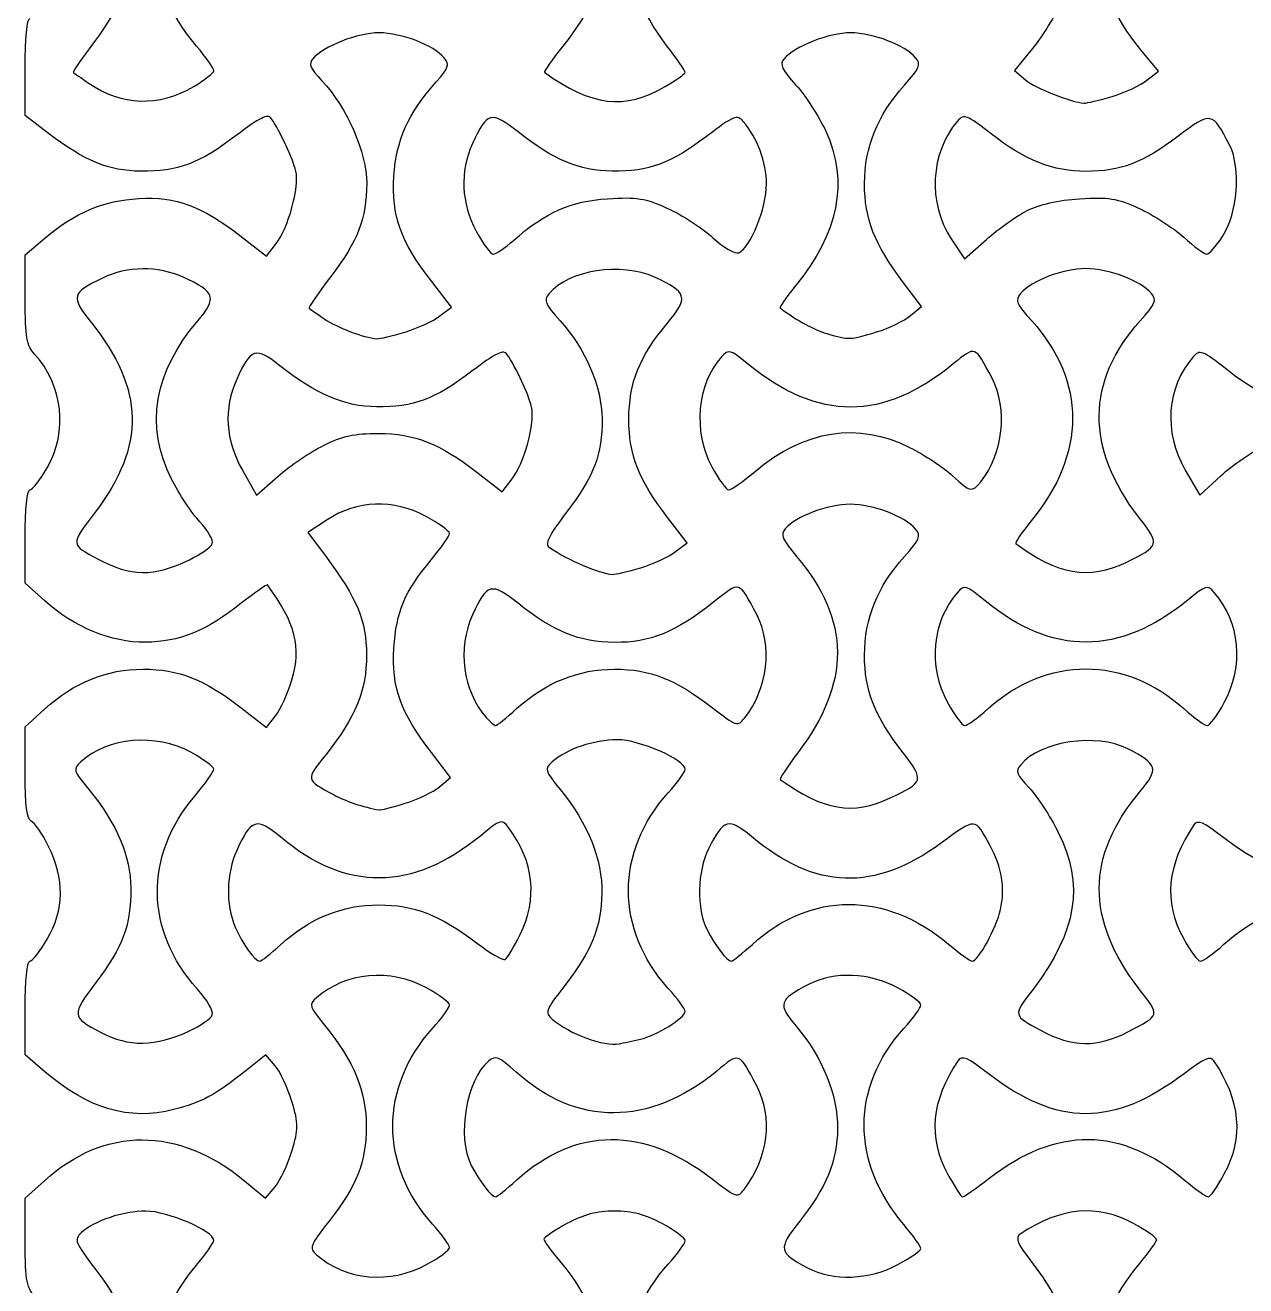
# Model space of a CAD drawing. Extents: x 0 to 132, y -1 to 264.
# Drawn here: x -0.2 to 68.3, y 129.2 to 199.9 of the extents above; entities that cross this region are included whole.
import ezdxf

# ---------------------------------------------------------------- set-up
doc = ezdxf.new("R2010")
doc.units = 0
doc.layers.get('0').update_dxf_attribs({"linetype": 'CONTINUOUS'})

msp = doc.modelspace()

# ---------------------------------------------------------------- linework, layer by layer
at = {"color": 7}
for points in [[(56.202903, 198.509713), (55.276787, 197.379511), (55.894441, 196.858427)], [(62.716272, 196.836959), (63.364203, 197.340164), (62.374801, 198.547601)], [(1.065953, 193.856967), (-0.241043, 194.853695), (-0.241043, 197.577453)], [(-0.241043, 184.52682), (-0.241043, 187.030807), (0.863441, 187.976206)], [(11.875804, 188.069963), (13.30421, 186.967955), (13.808448, 187.615311)], [(51.727627, 187.937293), (52.474291, 186.818162), (53.699442, 187.898297)], [(23.028198, 183.607358), (23.675554, 184.11013), (22.573546, 185.538536)], [(49.450929, 183.625651), (50.06268, 184.140792), (49.002439, 185.545071)], [(11.94439, 174.955533), (12.747765, 173.554644), (13.950169, 174.613043)], [(25.11185, 174.835505), (26.533388, 173.738797), (27.037625, 174.386153)], [(64.865065, 174.948519), (65.672446, 173.540613), (66.861621, 174.636755)], [(16.712401, 172.167799), (15.626315, 171.449063), (16.658691, 170.066285)], [(36.257365, 170.378191), (36.904721, 170.880963), (35.808012, 172.302501)], [(0.851683, 167.625572), (-0.241043, 168.612783), (-0.241043, 171.227829)], [(-0.241043, 157.965397), (-0.241043, 160.552135), (0.846511, 161.534673)], [(11.882673, 161.606331), (13.30421, 160.509622), (13.808448, 161.156978)], [(23.00723, 157.179163), (23.633615, 157.706155), (22.552578, 159.107381)], [(0.883436, 141.164352), (-0.241043, 142.134111), (-0.241043, 144.759325)], [(13.785419, 141.519902), (13.263996, 142.137556), (12.133874, 141.239232)], [(-0.241043, 131.624686), (-0.241043, 134.09381), (0.851683, 135.081021)], [(12.069342, 135.061309), (13.250214, 134.093675), (13.778526, 134.719838)]]:
    msp.add_lwpolyline(points, dxfattribs=at)
for points in [[(9.217821, 196.489582)], [(35.676155, 196.489582)], [(60.76355, 195.936235)], [(55.982926, 189.522277)], [(27.164046, 187.848486)], [(21.07605, 182.707068)], [(47.534383, 182.710029)], [(16.503555, 176.344662)], [(40.721915, 174.885501)], [(8.974561, 169.925167)], [(34.305216, 169.477902)], [(61.539168, 169.772534)], [(27.338933, 161.565468)], [(53.797266, 161.565468)], [(48.310009, 156.552829)], [(21.07605, 156.251696)], [(14.109766, 148.336302)], [(40.568099, 148.336299)], [(67.031605, 148.340977)], [(8.974561, 143.477951)], [(34.287092, 143.011602)], [(61.671467, 143.437856)], [(53.855411, 135.205335)], [(27.344105, 135.111807)], [(22.27889, 130.360976)], [(48.737221, 130.360976)]]:
    msp.add_lwpolyline(points, close=True, dxfattribs=at)
for points in [[(29.394049, 210.409142), (32.961466, 205.828424), (33.105537, 202.743766), (29.938192, 198.75867)], [(35.756831, 198.79601), (32.814567, 202.693013), (32.862295, 206.235316), (35.904964, 209.789988)], [(62.374801, 198.547601), (59.303407, 202.295831), (59.256864, 206.100873), (62.239144, 209.637731)], [(5.844384, 204.137675), (5.844384, 202.83837), (4.951074, 200.726871), (3.704736, 199.080228)], [(9.375735, 198.754831), (7.748947, 200.689533), (7.092812, 202.428427), (7.212166, 204.488746)], [(57.845817, 201.067024), (57.451577, 200.282114), (56.712268, 199.131325), (56.202903, 198.509713)], [(-0.241043, 197.577453), (-0.241043, 199.136987), (-0.13272, 200.301209), (0.012388, 200.301209)], [(3.704736, 199.080228), (2.975515, 198.116793), (2.414476, 197.303983), (2.457984, 197.273982)], [(19.620106, 199.501657), (18.43492, 199.507531), (16.470699, 198.741657), (15.896495, 198.04978)], [(23.27071, 198.097111), (22.687756, 198.801575), (20.884422, 199.495394), (19.620106, 199.501657)], [(46.078439, 199.501657), (44.886213, 199.507557), (42.928162, 198.740607), (42.346668, 198.03995)], [(49.730697, 198.095119), (49.146246, 198.801381), (47.344169, 199.495386), (46.078439, 199.501657)], [(10.342301, 197.37692), (10.342301, 197.502539), (9.907347, 198.122598), (9.375735, 198.754831)], [(29.938192, 198.75867), (29.321715, 197.98303), (28.857398, 197.319395), (28.906375, 197.283925)], [(36.800634, 197.281014), (36.800634, 197.353883), (36.330922, 198.035632), (35.756831, 198.79601)], [(15.896495, 198.04978), (15.650271, 197.7531), (15.755705, 197.498991), (16.412459, 196.806248)], [(22.825006, 196.742778), (23.525223, 197.540282), (23.583916, 197.718624), (23.27071, 198.097111)], [(42.346668, 198.03995), (42.088954, 197.729422), (42.215403, 197.450967), (43.017099, 196.563586)], [(49.109675, 196.568758), (49.969367, 197.520332), (50.047477, 197.712317), (49.730697, 198.095119)], [(2.457984, 197.273982), (2.501495, 197.243983), (2.898629, 196.970327), (3.340507, 196.665861)], [(9.217821, 196.489582), (9.836285, 196.852), (10.342301, 197.251301), (10.342301, 197.37692)], [(16.412459, 196.806248), (17.806792, 195.335509), (18.933872, 192.753948), (18.923246, 191.055321)], [(20.455271, 191.453958), (20.586872, 193.504542), (21.217443, 194.911864), (22.825006, 196.742778)], [(28.906375, 197.283925), (31.537169, 195.378731), (33.406247, 195.159418), (35.676155, 196.489582)], [(35.676155, 196.489582), (36.294618, 196.852), (36.800634, 197.208145), (36.800634, 197.281014)], [(55.894441, 196.858427), (56.445732, 196.393329), (58.432158, 195.605638), (59.17605, 195.557145)], [(60.76355, 195.936235), (61.481184, 196.154871), (62.35991, 196.560197), (62.716272, 196.836959)], [(3.340507, 196.665861), (5.17379, 195.402679), (7.256439, 195.340213), (9.217821, 196.489582)], [(43.017099, 196.563586), (43.560526, 195.962077), (44.311073, 194.801712), (44.684976, 193.984999)], [(46.863196, 191.0408), (46.859386, 193.078314), (47.59774, 194.895227), (49.109675, 196.568758)], [(59.17605, 195.557145), (59.331537, 195.547012), (60.045912, 195.717599), (60.76355, 195.936235)], [(13.566415, 194.697646), (13.385125, 194.966257), (12.928597, 194.743014), (11.595031, 193.733642)], [(14.946357, 191.743044), (14.775373, 192.453392), (14.088451, 193.924166), (13.566415, 194.697646)], [(27.417268, 193.938522), (25.919755, 195.125906), (25.664017, 195.061073), (24.858263, 193.289759)], [(40.05738, 194.521815), (39.706021, 194.923272), (39.5327, 194.853346), (37.995841, 193.690102)], [(53.965658, 193.829924), (52.579291, 194.912935), (52.450331, 194.961343), (52.079334, 194.53796)], [(67.356291, 193.182243), (66.388157, 195.091666), (66.321345, 195.103358), (64.454175, 193.690102)], [(32.699592, 191.737962), (30.861743, 191.755212), (29.406003, 192.361648), (27.417268, 193.938522)], [(41.359608, 191.009212), (41.359608, 192.23342), (40.844756, 193.622171), (40.05738, 194.521815)], [(44.684976, 193.984999), (45.985665, 191.143914), (45.417423, 188.262742), (42.966481, 185.27169)], [(52.079334, 194.53796), (50.554213, 192.797486), (50.401178, 189.925426), (51.727627, 187.937293)], [(6.241248, 191.735371), (4.443447, 191.749315), (3.116257, 192.293386), (1.065953, 193.856967)], [(11.595031, 193.733642), (9.507696, 192.153744), (8.343133, 191.719076), (6.241248, 191.735371)], [(24.858263, 193.289759), (24.146113, 191.724211), (24.223297, 189.917956), (25.068726, 188.364627)], [(37.995841, 193.690102), (35.96417, 192.152336), (34.786837, 191.718385), (32.699592, 191.737962)], [(59.290217, 191.723298), (57.458679, 191.715546), (55.865287, 192.345953), (53.965658, 193.829924)], [(64.454175, 193.690102), (62.473417, 192.19087), (61.267774, 191.731678), (59.290217, 191.723298)], [(66.949844, 188.067513), (67.811698, 189.382442), (68.011035, 191.890909), (67.356291, 193.182243)], [(13.808448, 187.615311), (14.528348, 188.539543), (15.163165, 190.842321), (14.946357, 191.743044)], [(18.923246, 191.055321), (18.910705, 189.049708), (18.453296, 187.858458), (16.915739, 185.827067)], [(22.573546, 185.538536), (20.798465, 187.839371), (20.310716, 189.201446), (20.455271, 191.453958)], [(39.807491, 187.153973), (40.447619, 187.399612), (41.359608, 189.664867), (41.359608, 191.009212)], [(49.002439, 185.545071), (47.405846, 187.659743), (46.866942, 189.044191), (46.863196, 191.0408)], [(0.863441, 187.976206), (2.537084, 189.408782), (4.142012, 190.085575), (6.140069, 190.201346)], [(6.140069, 190.201346), (8.214736, 190.321557), (9.647351, 189.789202), (11.875804, 188.069963)], [(27.164046, 187.848486), (28.964882, 189.429641), (30.377802, 190.057267), (32.433477, 190.189191)], [(32.433477, 190.189191), (34.089922, 190.295496), (34.563952, 190.219658), (35.810698, 189.648878)], [(35.810698, 189.648878), (36.608372, 189.283689), (37.751874, 188.541438), (38.351815, 187.999428)], [(55.982926, 189.522277), (56.641529, 189.860714), (57.754626, 190.112716), (58.929987, 190.189488)], [(58.929987, 190.189488), (60.546327, 190.295062), (61.027879, 190.217094), (62.269031, 189.648878)], [(62.269031, 189.648878), (63.066705, 189.283689), (64.19574, 188.554508), (64.777996, 188.028474)], [(53.699442, 187.898297), (54.373275, 188.492373), (55.400842, 189.223163), (55.982926, 189.522277)], [(25.068726, 188.364627), (25.455655, 187.65371), (25.886421, 187.07205), (26.025983, 187.07205)], [(26.025983, 187.07205), (26.165545, 187.07205), (26.677673, 187.421446), (27.164046, 187.848486)], [(38.351815, 187.999428), (38.951755, 187.457419), (39.606807, 187.076964), (39.807491, 187.153973)], [(64.777996, 188.028474), (65.360254, 187.502443), (65.941276, 187.073524), (66.06916, 187.075326)], [(66.06916, 187.075326), (66.197043, 187.077178), (66.593352, 187.523612), (66.949844, 188.067513)], [(8.622509, 185.785255), (7.219603, 186.423422), (5.478248, 186.404427), (4.097245, 185.735897)], [(35.080842, 185.785255), (33.203438, 186.639266), (30.250096, 186.180539), (29.162237, 184.865952)], [(59.290217, 186.26668), (58.012587, 186.26668), (56.210473, 185.5788), (55.620571, 184.865952)], [(62.959864, 184.865952), (62.369962, 185.5788), (60.567848, 186.26668), (59.290217, 186.26668)], [(4.097245, 185.735897), (2.34065, 184.885542), (2.2977, 184.712089), (3.475826, 183.22625)], [(9.442699, 183.327061), (10.546196, 184.616249), (10.430574, 184.962784), (8.622509, 185.785255)], [(16.915739, 185.827067), (16.196506, 184.876829), (15.643643, 184.074816), (15.687151, 184.044815)], [(35.782163, 183.179397), (37.007263, 184.634153), (36.92299, 184.94728), (35.080842, 185.785255)], [(29.162237, 184.865952), (28.845431, 184.483116), (28.924081, 184.2906), (29.787932, 183.334419)], [(42.966481, 185.27169), (42.453126, 184.645207), (42.076193, 184.1006), (42.12885, 184.061452)], [(55.620571, 184.865952), (55.303764, 184.483116), (55.382414, 184.2906), (56.246265, 183.334419)], [(62.334169, 183.334419), (63.19802, 184.2906), (63.276671, 184.483116), (62.959864, 184.865952)], [(0.274931, 181.468998), (-0.161285, 181.937223), (-0.241043, 182.409894), (-0.241043, 184.52682)], [(15.687151, 184.044815), (15.730662, 184.014816), (16.127796, 183.741161), (16.569674, 183.436694)], [(42.12885, 184.061452), (43.140244, 183.309511), (44.006156, 182.832984), (44.747802, 182.620195)], [(7.955018, 174.480455), (6.475447, 177.417394), (6.986738, 180.457824), (9.442699, 183.327061)], [(16.569674, 183.436694), (17.28897, 182.941079), (18.726449, 182.397739), (19.48855, 182.333413)], [(21.07605, 182.707068), (21.793684, 182.925704), (22.672151, 183.330834), (23.028198, 183.607358)], [(29.787932, 183.334419), (31.207398, 181.763241), (32.12129, 179.617703), (32.133879, 177.826866)], [(47.534383, 182.710032), (48.252018, 182.930295), (49.114464, 183.342322), (49.450929, 183.625651)], [(56.246265, 183.334419), (59.308481, 179.944911), (59.299253, 175.864623), (56.220865, 172.107865)], [(62.247814, 172.326522), (59.266471, 176.190894), (59.296131, 179.971676), (62.334169, 183.334419)], [(3.475826, 183.22625), (6.44602, 179.480279), (6.513584, 176.332899), (3.703497, 172.620263)], [(19.48855, 182.333413), (19.644037, 182.32029), (20.358412, 182.488433), (21.07605, 182.707068)], [(33.637254, 177.811634), (33.637254, 179.856233), (34.227458, 181.333254), (35.782163, 183.179397)], [(44.747802, 182.620195), (46.012994, 182.257195), (46.064408, 182.258851), (47.534383, 182.710029)], [(14.056185, 180.813541), (12.700646, 181.890223), (12.422063, 181.803797), (11.629096, 180.060592)], [(54.024085, 180.107286), (53.036594, 181.977226), (53.105875, 181.951556), (51.841937, 180.915852)], [(0.995124, 175.087346), (2.175179, 177.100958), (1.8762, 179.750241), (0.274931, 181.468998)], [(26.795592, 181.468488), (26.614303, 181.737098), (26.157775, 181.513856), (24.824208, 180.504484)], [(28.175535, 178.513886), (28.00455, 179.224234), (27.317629, 180.695007), (26.795592, 181.468488)], [(38.835208, 181.306692), (37.452274, 179.778567), (37.220382, 177.115208), (38.297892, 175.135466)], [(40.346471, 180.890691), (39.314617, 181.73541), (39.241426, 181.755558), (38.835208, 181.306692)], [(65.308501, 181.308793), (63.802781, 179.590462), (63.629376, 177.103302), (64.865065, 174.948519)], [(67.194824, 180.59482), (65.808585, 181.683263), (65.679463, 181.732137), (65.308501, 181.308793)], [(19.470426, 178.506236), (17.690674, 178.520074), (16.078922, 179.206919), (14.056185, 180.813541)], [(24.824208, 180.504484), (22.736858, 178.924572), (21.572291, 178.489909), (19.470426, 178.506236)], [(51.841937, 180.915852), (47.909718, 177.693696), (44.261466, 177.685708), (40.346471, 180.890691)], [(74.266436, 178.734217), (71.833904, 178.02706), (69.775284, 178.568702), (67.194824, 180.59482)], [(11.629096, 180.060592), (10.879987, 178.413796), (10.990882, 176.618223), (11.94439, 174.955533)], [(53.388125, 174.305905), (54.648436, 175.866391), (54.926092, 178.399223), (54.024085, 180.107286)], [(27.037625, 174.386153), (27.757525, 175.310385), (28.392342, 177.613162), (28.175535, 178.513886)], [(32.133879, 177.826866), (32.147875, 175.836773), (31.693403, 174.643746), (30.139034, 172.590142)], [(35.808012, 172.302501), (34.183246, 174.408499), (33.637254, 175.794159), (33.637254, 177.811634)], [(40.721915, 174.885496), (43.492653, 177.218763), (46.503101, 177.685652), (49.392229, 176.230166)], [(16.503555, 176.344662), (17.543986, 176.863132), (18.25312, 177.016548), (19.58852, 177.012073)], [(19.58852, 177.012073), (21.621073, 177.005247), (23.007725, 176.458827), (25.11185, 174.835505)], [(13.950169, 174.613043), (14.611493, 175.195161), (15.760515, 175.974391), (16.503555, 176.344662)], [(49.392229, 176.230166), (50.252215, 175.796922), (51.336337, 175.082547), (51.80139, 174.642666)], [(66.861621, 174.636755), (67.515666, 175.239635), (68.669276, 176.020857), (69.425193, 176.372806)], [(0.012388, 173.842876), (0.151773, 173.842876), (0.594005, 174.402888), (0.995124, 175.087346)], [(38.297892, 175.135466), (38.684822, 174.424549), (39.109946, 173.842889), (39.242611, 173.842889)], [(39.242611, 173.842889), (39.375278, 173.842889), (40.040965, 174.312064), (40.721915, 174.885501)], [(9.566489, 172.045646), (9.113425, 172.524804), (8.388263, 173.62047), (7.955018, 174.480455)], [(51.80139, 174.642666), (52.786449, 173.71092), (52.889867, 173.688973), (53.388125, 174.305905)], [(-0.241043, 171.227829), (-0.241043, 172.718082), (-0.132038, 173.842876), (0.012388, 173.842876)], [(22.223756, 172.375632), (20.45603, 173.337749), (18.36093, 173.258745), (16.712401, 172.167799)], [(46.061051, 173.037513), (44.805851, 173.037513), (42.983719, 172.352613), (42.417201, 171.667868)], [(49.730697, 171.636785), (49.140795, 172.349634), (47.338681, 173.037513), (46.061051, 173.037513)], [(3.703497, 172.620263), (2.273451, 170.730907), (2.268606, 170.814275), (3.858297, 169.956631)], [(10.255303, 170.8228), (10.329519, 171.016208), (10.019554, 171.566488), (9.566489, 172.045646)], [(23.571467, 171.400907), (23.571467, 171.533571), (22.964997, 171.9722), (22.223756, 172.375632)], [(30.139034, 172.590142), (29.130109, 171.257169), (28.906539, 170.800096), (29.17503, 170.619312)], [(56.220865, 172.107865), (55.685076, 171.454006), (55.293289, 170.883495), (55.350227, 170.840067)], [(61.539176, 169.772534), (63.436709, 170.689897), (63.456217, 170.760207), (62.247814, 172.326522)], [(22.542796, 169.921603), (23.108565, 170.602553), (23.571467, 171.268239), (23.571467, 171.400907)], [(42.417201, 171.667868), (42.134806, 171.326543), (42.237136, 171.07495), (43.053034, 170.104583)], [(49.109675, 170.110425), (49.969367, 171.061999), (50.047477, 171.253983), (49.730697, 171.636785)], [(8.974561, 169.925167), (9.604751, 170.225458), (10.181085, 170.629392), (10.255303, 170.8228)], [(29.17503, 170.619312), (30.281586, 169.874224), (31.936481, 169.165971), (32.717716, 169.103125)], [(55.350227, 170.840067), (57.63799, 169.095071), (59.480479, 168.777261), (61.539168, 169.772534)], [(3.858297, 169.956631), (5.696164, 168.965092), (6.94364, 168.957421), (8.974561, 169.925167)], [(16.658691, 170.066285), (18.402522, 167.73057), (18.903511, 166.51033), (18.911123, 164.580091)], [(20.454141, 164.957445), (20.590047, 167.052196), (21.032539, 168.103875), (22.542796, 169.921603)], [(34.305216, 169.477902), (35.022851, 169.696537), (35.901318, 170.101667), (36.257365, 170.378191)], [(43.053034, 170.104583), (46.081786, 166.502421), (46.10213, 163.036986), (43.117733, 159.084179)], [(46.863196, 164.582467), (46.859386, 166.619981), (47.59774, 168.436893), (49.109675, 170.110425)], [(32.717716, 169.103125), (32.873204, 169.09061), (33.587579, 169.259266), (34.305216, 169.477902)], [(13.359582, 168.507968), (13.324112, 168.556945), (12.660477, 168.094276), (11.884837, 167.479816)], [(14.72306, 163.178083), (15.275311, 165.026763), (14.944691, 166.319166), (13.359582, 168.507968)], [(27.417268, 167.480189), (25.919755, 168.667573), (25.664017, 168.602739), (24.858263, 166.831425)], [(40.810146, 166.848271), (39.796156, 168.77026), (39.89379, 168.741733), (38.40013, 167.55246)], [(53.633277, 167.613438), (52.559559, 168.493271), (52.467044, 168.521602), (52.08619, 168.087204)], [(66.494245, 168.087204), (66.113144, 168.521883), (66.024982, 168.496684), (65.004797, 167.661519)], [(52.08619, 168.087204), (50.633408, 166.430172), (50.409859, 163.958958), (51.527059, 161.906294)], [(67.053375, 161.906294), (68.170576, 163.958958), (67.947027, 166.430172), (66.494245, 168.087204)], [(6.505681, 165.291029), (4.592685, 165.274122), (2.496394, 166.139675), (0.851683, 167.625572)], [(11.884837, 167.479816), (9.917774, 165.921513), (8.409681, 165.307867), (6.505681, 165.291029)], [(32.834173, 165.285793), (30.846355, 165.307277), (29.438386, 165.87764), (27.417268, 167.480189)], [(38.40013, 167.55246), (36.250615, 165.840992), (34.834227, 165.264185), (32.834173, 165.285793)], [(65.004797, 167.661519), (61.178972, 164.52954), (57.416184, 164.51363), (53.633277, 167.613438)], [(24.858263, 166.831425), (23.998978, 164.94243), (24.316111, 162.573827), (25.628756, 161.076738)], [(40.130582, 161.037929), (41.436205, 162.666439), (41.722945, 165.118087), (40.810146, 166.848271)], [(22.552578, 159.107381), (20.807767, 161.368978), (20.311147, 162.753469), (20.454141, 164.957445)], [(18.911123, 164.580091), (18.918981, 162.589864), (18.3182, 161.114677), (16.630113, 158.979084)], [(49.023945, 159.090487), (47.415416, 161.175443), (46.866971, 162.569419), (46.863196, 164.582467)], [(53.797266, 161.565468), (57.091265, 164.541398), (61.489169, 164.541398), (64.783168, 161.565468)], [(0.846511, 161.534673), (2.519143, 163.045796), (4.336359, 163.784134), (6.37354, 163.780314)], [(6.37354, 163.780314), (8.390827, 163.77653), (9.780503, 163.228144), (11.882673, 161.606331)], [(27.338933, 161.565468), (28.978603, 163.046815), (30.80716, 163.784119), (32.831884, 163.780322)], [(32.831884, 163.780322), (34.844932, 163.776538), (36.238908, 163.228102), (38.323864, 161.619573)], [(13.808448, 161.156978), (14.085779, 161.513025), (14.497354, 162.42252), (14.72306, 163.178083)], [(26.160095, 160.613717), (26.229043, 160.613717), (26.759522, 161.042006), (27.338933, 161.565468)], [(38.323864, 161.619573), (39.677705, 160.575093), (39.742729, 160.554159), (40.130582, 161.037929)], [(51.527059, 161.906294), (51.913988, 161.195377), (52.346042, 160.613717), (52.487179, 160.613717)], [(52.487179, 160.613717), (52.628316, 160.613717), (53.217855, 161.042006), (53.797266, 161.565468)], [(64.783168, 161.565468), (65.362579, 161.042006), (65.952119, 160.613717), (66.093255, 160.613717)], [(66.093255, 160.613717), (66.234392, 160.613717), (66.666446, 161.195377), (67.053375, 161.906294)], [(25.628756, 161.076738), (25.852043, 160.822076), (26.091145, 160.613717), (26.160095, 160.613717)], [(9.049724, 159.116458), (7.069982, 160.193969), (4.406622, 159.962077), (2.878497, 158.579143)], [(61.633563, 159.310139), (59.871099, 160.20928), (56.724322, 159.741473), (55.628731, 158.41745)], [(32.986017, 159.819967), (31.684394, 159.819967), (30.120228, 159.288107), (29.336831, 158.579143)], [(36.800634, 158.156338), (36.800634, 158.699573), (34.231628, 159.819967), (32.986017, 159.819967)], [(62.298233, 156.875416), (63.402853, 158.189163), (63.333598, 158.442845), (61.633563, 159.310139)], [(2.878497, 158.579143), (2.429804, 158.173081), (2.451933, 158.097156), (3.331993, 157.02316)], [(10.342301, 158.17174), (10.342301, 158.304405), (9.760641, 158.729529), (9.049724, 159.116458)], [(16.630113, 158.979084), (15.490793, 157.537737), (15.478345, 157.598909), (17.089176, 156.723315)], [(29.336831, 158.579143), (28.888182, 158.173121), (28.910873, 158.096416), (29.800912, 157.01024)], [(43.117733, 159.084179), (42.527506, 158.302428), (42.085091, 157.633368), (42.134592, 157.597374)], [(48.310009, 156.552829), (50.202103, 157.445009), (50.226505, 157.531745), (49.023945, 159.090487)], [(0.092684, 155.250594), (-0.144407, 155.341574), (-0.241043, 156.127688), (-0.241043, 157.965397)], [(9.271669, 156.660824), (9.860515, 157.359159), (10.342301, 158.039073), (10.342301, 158.17174)], [(35.848883, 156.846251), (36.372345, 157.425663), (36.800634, 158.015202), (36.800634, 158.156338)], [(55.628731, 158.41745), (55.323581, 158.048677), (55.388833, 157.86884), (56.099959, 157.118748)], [(21.07605, 156.251696), (21.793684, 156.471959), (22.662716, 156.88932), (23.00723, 157.179163)], [(42.134592, 157.597374), (44.542512, 155.846574), (46.212982, 155.56402), (48.310009, 156.552829)], [(56.099959, 157.118748), (56.553941, 156.639887), (57.291274, 155.511968), (57.738476, 154.612263)], [(3.331993, 157.02316), (4.898176, 155.111839), (5.673638, 153.285328), (5.683012, 151.485592)], [(9.419595, 145.828197), (6.484572, 149.076915), (6.427078, 153.287307), (9.271669, 156.660824)], [(17.089176, 156.723315), (17.740553, 156.369247), (18.731889, 156.038362), (19.620841, 155.8783)], [(29.800912, 157.01024), (31.330953, 155.143028), (32.161983, 153.069211), (32.120798, 151.221009)], [(35.848883, 145.860349), (32.872953, 149.154348), (32.872953, 153.552252), (35.848883, 156.846251)], [(62.257189, 145.856037), (59.28197, 149.712471), (59.29535, 153.304018), (62.298233, 156.875416)], [(19.620841, 155.8783), (19.703568, 155.863404), (20.358412, 156.031433), (21.07605, 156.251696)], [(1.073155, 153.833224), (0.717444, 154.542344), (0.276233, 155.18016), (0.092684, 155.250594)], [(14.080601, 154.361317), (12.748609, 155.481274), (12.440438, 155.385855), (11.629096, 153.602259)], [(26.878531, 154.897907), (26.513753, 155.380275), (26.453153, 155.362251), (25.321234, 154.434728)], [(40.520551, 154.382848), (39.226196, 155.464248), (38.968667, 155.391115), (38.104212, 153.696644)], [(53.917913, 153.866839), (53.051713, 155.468889), (53.145044, 155.463293), (51.18181, 154.03087)], [(65.344649, 155.03951), (63.82626, 152.774986), (63.637388, 150.732802), (64.756226, 148.67713)], [(67.02212, 154.320274), (65.859565, 155.21718), (65.552156, 155.348985), (65.344649, 155.03951)], [(25.321234, 154.434728), (21.492226, 151.297145), (17.753925, 151.272732), (14.080601, 154.361317)], [(27.534542, 148.885135), (28.538189, 150.894746), (28.307612, 153.008147), (26.878531, 154.897907)], [(51.18181, 154.03087), (47.399075, 151.270893), (44.115567, 151.379298), (40.520551, 154.382848)], [(57.738476, 154.612263), (59.199865, 151.67215), (58.787244, 149.087226), (56.338896, 145.844413)], [(75.744734, 152.892157), (72.80973, 151.427154), (70.22324, 151.85063), (67.02212, 154.320274)], [(0.995124, 148.629013), (1.950969, 150.260037), (1.977512, 152.030356), (1.073155, 153.833224)], [(11.629096, 153.602259), (11.037194, 152.301059), (11.003052, 150.59628), (11.543017, 149.303965)], [(38.104212, 153.696644), (37.47476, 152.462815), (37.43643, 150.316031), (38.023165, 149.157346)], [(54.496428, 150.286805), (54.761974, 151.468669), (54.569048, 152.662562), (53.917913, 153.866839)], [(5.683012, 151.485592), (5.693913, 149.393272), (5.258779, 148.216739), (3.724249, 146.189343)], [(32.120798, 151.221009), (32.077567, 149.280943), (31.553761, 147.974616), (30.038818, 146.028741)], [(40.568099, 148.336302), (43.866501, 151.316211), (48.037753, 151.321355), (51.576187, 148.349875)], [(67.031605, 148.340985), (70.341739, 151.331493), (74.485495, 151.335311), (78.03452, 148.351118)], [(14.109766, 148.336302), (15.749437, 149.817648), (17.577993, 150.554952), (19.602717, 150.551155)], [(19.602717, 150.551155), (21.598038, 150.547398), (22.983806, 150.008482), (25.093155, 148.415909)], [(52.899104, 147.387823), (53.243382, 147.394332), (54.261835, 149.242719), (54.496428, 150.286805)], [(11.543017, 149.303965), (11.925639, 148.388221), (12.651383, 147.38455), (12.930928, 147.38455)], [(0.012388, 147.384542), (0.151773, 147.384542), (0.594005, 147.944554), (0.995124, 148.629013)], [(26.69504, 147.485058), (26.806633, 147.554027), (27.184408, 148.18406), (27.534542, 148.885135)], [(38.023165, 149.157346), (38.459114, 148.296434), (39.161802, 147.384548), (39.389262, 147.384548)], [(64.756226, 148.67713), (65.143155, 147.966213), (65.575209, 147.384553), (65.716346, 147.384553)], [(12.930928, 147.38455), (12.999876, 147.38455), (13.530355, 147.812839), (14.109766, 148.336302)], [(25.093155, 148.415909), (25.8626, 147.834972), (26.583447, 147.416091), (26.69504, 147.485058)], [(39.389262, 147.384548), (39.458209, 147.384548), (39.988688, 147.812837), (40.568099, 148.336299)], [(51.576187, 148.349875), (52.208419, 147.818946), (52.803732, 147.386021), (52.899104, 147.387823)], [(65.716346, 147.384553), (65.857482, 147.384553), (66.449347, 147.814945), (67.031605, 148.340977)], [(-0.241043, 144.759325), (-0.241043, 146.25606), (-0.132104, 147.384542), (0.012388, 147.384542)], [(22.27889, 145.887292), (20.226226, 147.004492), (17.755013, 146.780943), (16.09798, 145.328161)], [(48.737221, 145.887292), (47.139963, 146.756631), (45.189614, 146.831883), (43.717702, 146.080972)], [(3.724249, 146.189343), (2.339337, 144.359619), (2.348473, 144.264578), (3.992301, 143.400812)], [(10.260378, 144.377693), (10.337387, 144.578377), (9.959036, 145.231101), (9.419595, 145.828197)], [(23.571467, 144.927172), (23.571467, 145.068309), (22.989807, 145.500363), (22.27889, 145.887292)], [(30.038818, 146.028741), (28.96003, 144.643083), (28.911558, 144.513369), (29.334725, 144.144511)], [(36.798827, 144.574358), (36.799885, 144.702242), (36.372345, 145.280938), (35.848883, 145.860349)], [(43.717702, 146.080972), (42.046554, 145.228416), (41.971979, 144.974532), (43.029722, 143.738798)], [(50.029798, 144.927172), (50.029798, 145.068309), (49.448138, 145.500363), (48.737221, 145.887292)], [(56.338896, 145.844413), (55.17433, 144.301956), (55.161236, 144.372248), (56.776676, 143.494149)], [(61.671467, 143.437856), (63.47692, 144.386639), (63.456349, 144.301705), (62.257189, 145.856037)], [(16.09798, 145.328161), (15.663524, 144.947256), (15.691162, 144.855711), (16.56116, 143.793993)], [(8.974561, 143.477951), (9.604751, 143.772125), (10.183368, 144.177009), (10.260378, 144.377693)], [(22.619716, 143.617085), (23.143178, 144.196496), (23.571467, 144.786035), (23.571467, 144.927172)], [(34.287092, 143.011602), (35.173835, 143.206155), (36.796035, 144.215459), (36.798827, 144.574358)], [(49.078047, 143.617085), (49.601509, 144.196496), (50.029798, 144.786035), (50.029798, 144.927172)], [(16.56116, 143.793993), (18.20346, 141.789782), (18.913382, 140.065911), (18.89611, 138.124134)], [(29.334725, 144.144511), (30.305235, 143.29855), (32.230068, 142.589962), (33.096467, 142.7597)], [(43.029722, 143.738798), (44.495789, 142.026026), (45.367572, 139.866814), (45.349237, 137.993871)], [(3.992301, 143.400812), (5.590527, 142.561006), (7.058962, 142.583741), (8.974561, 143.477951)], [(22.619716, 132.631183), (19.643786, 135.925182), (19.643786, 140.323086), (22.619716, 143.617085)], [(33.096467, 142.7597), (33.314748, 142.802462), (33.85053, 142.915817), (34.287092, 143.011602)], [(49.064474, 132.608997), (46.092996, 136.147432), (46.09814, 140.318683), (49.078047, 143.617085)], [(56.776676, 143.494149), (58.516827, 142.548258), (59.947334, 142.531806), (61.671467, 143.437856)], [(40.810958, 140.388345), (39.791849, 142.320137), (39.87428, 142.290382), (38.5494, 141.204744)], [(14.724589, 139.513188), (14.494828, 140.277173), (14.072201, 141.180196), (13.785419, 141.519902)], [(25.777566, 141.79378), (24.505142, 140.740815), (23.970753, 137.55393), (24.793998, 135.928182)], [(27.309098, 141.168086), (26.352918, 142.031937), (26.160402, 142.110587), (25.777566, 141.79378)], [(52.115482, 141.810327), (50.597094, 139.545803), (50.408221, 137.50362), (51.527059, 135.447947)], [(53.792953, 141.091092), (52.630398, 141.987998), (52.322989, 142.119802), (52.115482, 141.810327)], [(66.475044, 141.794013), (66.28135, 142.081872), (65.93595, 141.933782), (64.799104, 141.075455)], [(67.053375, 135.447961), (68.169047, 137.497812), (67.98156, 139.555088), (66.475044, 141.794013)], [(8.083312, 139.058674), (5.635363, 138.421065), (3.258293, 139.116263), (0.883436, 141.164352)], [(12.133874, 141.239232), (10.397278, 139.858835), (9.6867, 139.476303), (8.083312, 139.058674)], [(38.5494, 141.204744), (34.77831, 138.114619), (30.703631, 138.101329), (27.309098, 141.168086)], [(64.799104, 141.075455), (60.824459, 138.074569), (57.69718, 138.079017), (53.792953, 141.091092)], [(40.107746, 134.579595), (41.478446, 136.392145), (41.747347, 138.613356), (40.810958, 140.388345)], [(14.724589, 136.735063), (15.1052, 138.000634), (15.1052, 138.247617), (14.724589, 139.513188)], [(0.851683, 135.081021), (4.225541, 138.1291), (8.334327, 138.121882), (12.069342, 135.061309)], [(18.89611, 138.124134), (18.877854, 136.071578), (18.392264, 134.832368), (16.809651, 132.799574)], [(27.344105, 135.111807), (30.670265, 138.116794), (34.468361, 138.135738), (38.316995, 135.166537)], [(45.349237, 137.993871), (45.331166, 136.147019), (44.722772, 134.676274), (43.163326, 132.709518)], [(53.855411, 135.205348), (57.657931, 138.138972), (61.249814, 138.111614), (64.805354, 135.121949)], [(13.778526, 134.719838), (14.0691, 135.064227), (14.494828, 135.971079), (14.724589, 136.735063)], [(24.793998, 135.928182), (25.229947, 135.06727), (25.932635, 134.155384), (26.160095, 134.155384)], [(38.316995, 135.166537), (39.670863, 134.122036), (39.743679, 134.09817), (40.107746, 134.579595)], [(51.527059, 135.447947), (51.913988, 134.73703), (52.289943, 134.15537), (52.362515, 134.15537)], [(52.362515, 134.15537), (52.435085, 134.15537), (53.106889, 134.627853), (53.855411, 135.205335)], [(66.152366, 134.155384), (66.260993, 134.155384), (66.666446, 134.737044), (67.053375, 135.447961)], [(26.160095, 134.155384), (26.229043, 134.155384), (26.761847, 134.585776), (27.344105, 135.111807)], [(64.805354, 135.121949), (65.437586, 134.590338), (66.043741, 134.155384), (66.152366, 134.155384)], [(61.96639, 132.658125), (59.910718, 133.776963), (57.868534, 133.588091), (55.60401, 132.069702)], [(6.527684, 133.361634), (5.240681, 133.361634), (3.663416, 132.831149), (2.90222, 132.142278)], [(10.342301, 131.713407), (10.342301, 132.244042), (7.755776, 133.361634), (6.527684, 133.361634)], [(32.831884, 133.361634), (31.834468, 133.361634), (31.087512, 133.165276), (30.155711, 132.658125)], [(35.508057, 132.658125), (34.576255, 133.165276), (33.8293, 133.361634), (32.831884, 133.361634)], [(16.809651, 132.799574), (15.730601, 131.413581), (15.682288, 131.284229), (16.105558, 130.91446)], [(23.571467, 131.321096), (23.571467, 131.462232), (23.143178, 132.051772), (22.619716, 132.631183)], [(30.155711, 132.658125), (29.444794, 132.271196), (28.863134, 131.875908), (28.863134, 131.779708)], [(36.800634, 131.698005), (36.800634, 131.839142), (36.218974, 132.271196), (35.508057, 132.658125)], [(43.163326, 132.709518), (41.999829, 131.242133), (42.040143, 131.037245), (43.660936, 130.18039)], [(50.029801, 131.261985), (50.029801, 131.37061), (49.595402, 131.976765), (49.064474, 132.608997)], [(63.258967, 131.757116), (63.258967, 131.865743), (62.677307, 132.271196), (61.96639, 132.658125)], [(0.426011, 128.435801), (-0.187934, 129.09826), (-0.241043, 129.352148), (-0.241043, 131.624686)], [(2.90222, 132.142278), (2.486163, 131.765749), (2.544755, 131.617254), (3.724249, 130.058925)], [(9.299689, 130.234103), (9.873126, 130.915053), (10.342301, 131.580739), (10.342301, 131.713407)], [(28.863134, 131.779708), (28.863134, 131.683509), (29.263695, 131.136834), (29.753269, 130.564877)], [(35.848883, 130.387918), (36.372345, 130.967329), (36.800634, 131.556868), (36.800634, 131.698005)], [(55.60401, 132.069702), (55.294535, 131.862195), (55.42634, 131.554786), (56.323246, 130.392231)], [(62.292402, 130.410103), (62.824013, 131.042336), (63.258967, 131.648491), (63.258967, 131.757116)], [(16.105558, 130.91446), (17.764427, 129.46526), (20.227436, 129.244434), (22.27889, 130.360976)], [(22.27889, 130.360976), (22.989807, 130.747905), (23.571467, 131.179959), (23.571467, 131.321096)], [(48.737224, 130.360976), (49.448141, 130.747905), (50.029801, 131.153358), (50.029801, 131.261985)], [(9.390549, 119.402016), (6.427369, 122.681902), (6.392974, 126.782401), (9.299689, 130.234103)], [(29.753269, 130.564877), (31.696176, 128.295027), (32.575971, 125.569427), (32.025558, 123.525343)], [(35.848883, 119.402016), (32.872953, 122.696015), (32.872953, 127.093919), (35.848883, 130.387918)], [(43.660936, 130.18039), (45.092033, 129.423821), (47.149864, 129.497026), (48.737221, 130.360976)], [(56.323246, 130.392231), (59.307066, 126.524647), (59.299049, 123.090911), (56.297449, 119.348435)], [(62.334169, 119.372182), (59.299523, 122.73117), (59.284005, 126.832286), (62.292402, 130.410103)], [(3.724249, 130.058925), (5.226714, 128.073893), (5.684888, 126.86715), (5.684888, 124.894967)]]:
    msp.add_open_spline(points, degree=3, dxfattribs=at)

doc.saveas('drawing.dxf')
